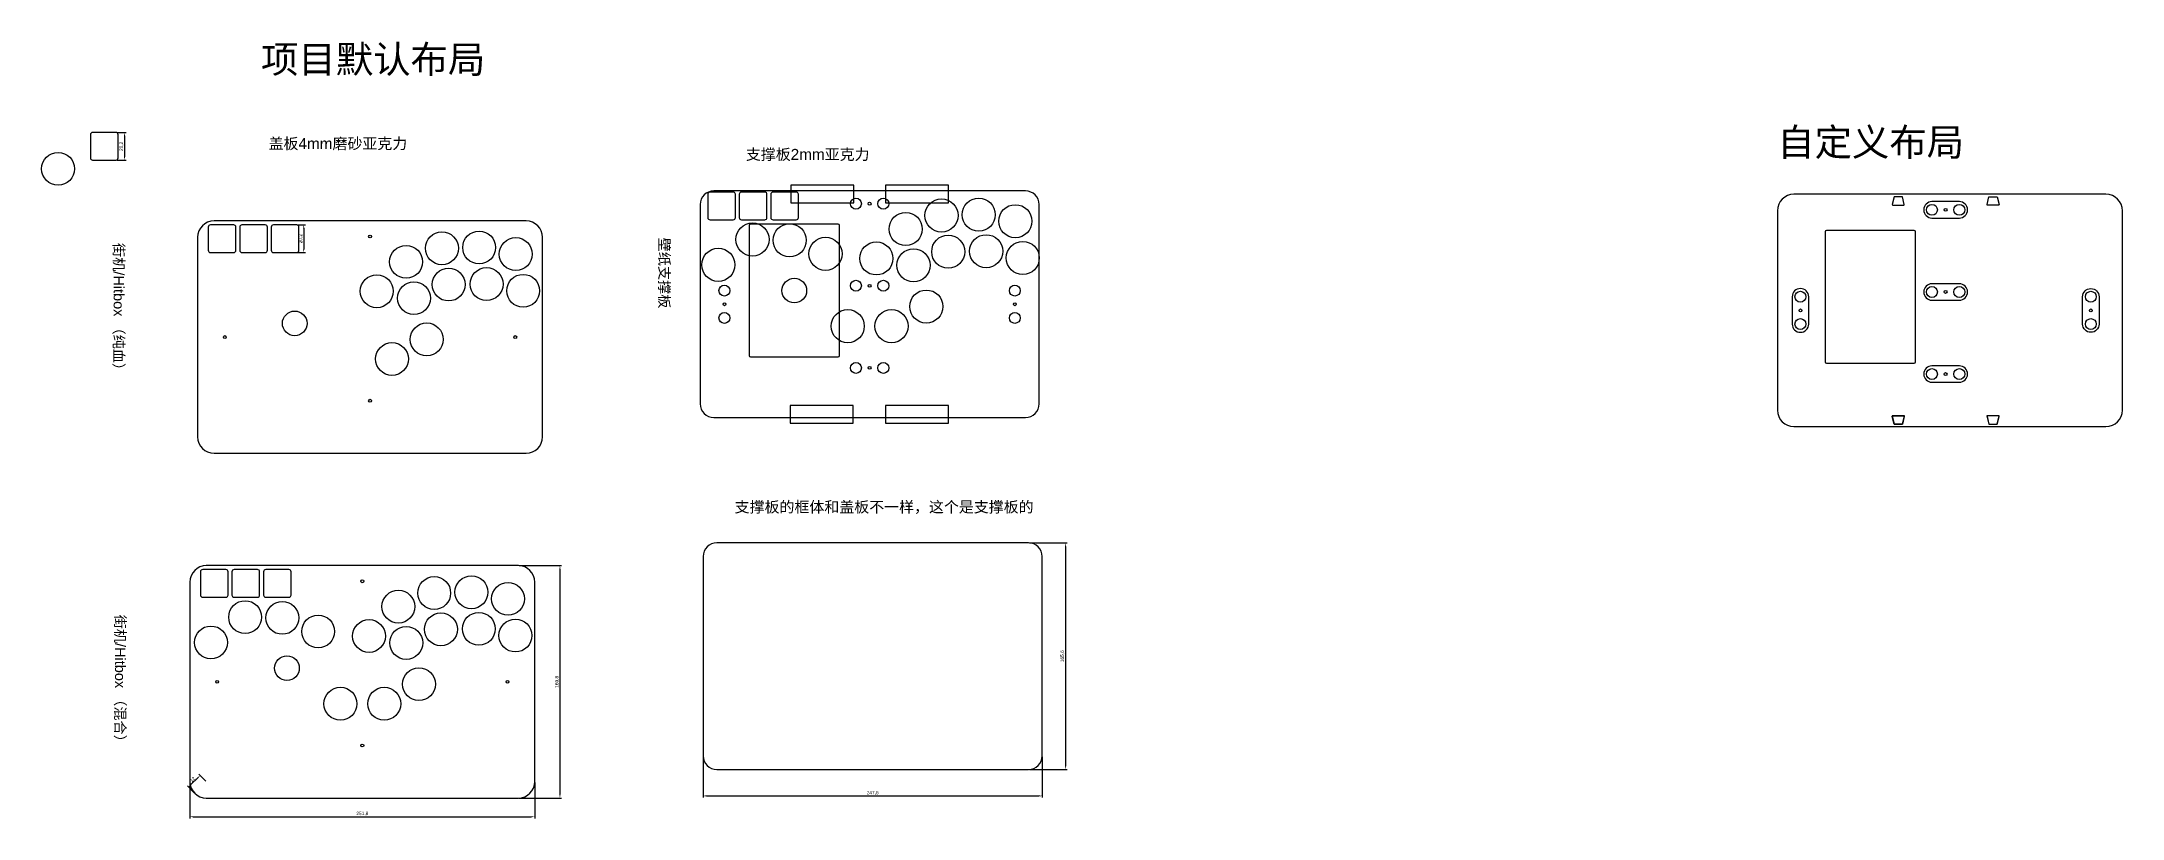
# Model space of a CAD drawing. Header units: millimetres. Extents: x 1688 to 3207, y 1593 to 2160.
import ezdxf

# ---------------------------------------------------------------- set-up
doc = ezdxf.new("R2010")
doc.units = ezdxf.units.MM
for name, color, linetype in [('01 外壳', 7, 'Continuous'), ('挖孔', 7, 'Continuous'), ('限位器', 7, 'Continuous')]:
    doc.layers.add(name, color=color, linetype=linetype)
doc.styles.get("Standard").update_dxf_attribs({"font": 'Arial.ttf'})
doc.dimstyles.new('ISO-25', dxfattribs={"dimtxt": 2.5, "dimasz": 2.5, "dimexe": 1.25, "dimexo": 0.625, "dimtad": 1, "dimtxsty": 'Standard', "dimcen": 2.5, "dimadec": 0, "dimazin": 0, "dimtfac": 1, "dimtmove": 0, "dimatfit": 3, "dimfxl": 1, "dimarcsym": 0})

# ---------------------------------------------------------------- blocks, each defined once
blk = doc.blocks.new('*D9')
at = {"color": 0, "lineweight": -2, "transparency": 16777216}
for p, q in [((2408.8, 1794.1), (2436.3, 1794.1)), ((2435.1, 1791.6), (2435.1, 1631)), ((2408.8, 1628.5), (2436.3, 1628.5))]:
    blk.add_line(p, q, dxfattribs=at)
at = {"color": 0, "transparency": 16777216}
for points in [[(2434.7, 1791.6), (2435.5, 1791.6), (2435.1, 1794.1)], [(2434.7, 1631), (2435.5, 1631), (2435.1, 1628.5)]]:
    blk.add_solid(points, dxfattribs=at)
at = {"layer": 'Defpoints', "color": 0, "transparency": 16777216}
for p in [(2408.2, 1794.1), (2408.2, 1628.5), (2435.1, 1628.5)]:
    blk.add_point(p, dxfattribs=at)
at = {"color": 0, "transparency": 16777216, "insert": (2433, 1711.3), "char_height": 2.5, "attachment_point": 5, "rotation": 90}
blk.add_mtext('165,6', dxfattribs=at)
blk = doc.blocks.new('*D10')
at = {"color": 0, "lineweight": -2, "transparency": 16777216}
for p, q in [((2170.6, 1637.9), (2170.6, 1608)), ((2418.2, 1637.9), (2418.2, 1608)), ((2173.1, 1609.2), (2415.7, 1609.2))]:
    blk.add_line(p, q, dxfattribs=at)
at = {"color": 0, "transparency": 16777216}
for points in [[(2173.1, 1609.7), (2173.1, 1608.8), (2170.6, 1609.2)], [(2415.7, 1609.7), (2415.7, 1608.8), (2418.2, 1609.2)]]:
    blk.add_solid(points, dxfattribs=at)
at = {"layer": 'Defpoints', "color": 0, "transparency": 16777216}
for p in [(2170.6, 1638.5), (2418.2, 1638.5), (2418.2, 1609.2)]:
    blk.add_point(p, dxfattribs=at)
at = {"color": 0, "transparency": 16777216, "insert": (2294.4, 1611.4), "char_height": 2.5, "attachment_point": 5}
blk.add_mtext('247,6', dxfattribs=at)
blk = doc.blocks.new('*D11')
at = {"color": 0, "lineweight": -2, "transparency": 16777216}
for p, q in [((2036.3, 1777.5), (2067.3, 1777.5)), ((2066.1, 1775), (2066.1, 1610.2)), ((2036.3, 1607.7), (2067.3, 1607.7))]:
    blk.add_line(p, q, dxfattribs=at)
at = {"color": 0, "transparency": 16777216}
for points in [[(2065.7, 1775), (2066.5, 1775), (2066.1, 1777.5)], [(2065.7, 1610.2), (2066.5, 1610.2), (2066.1, 1607.7)]]:
    blk.add_solid(points, dxfattribs=at)
at = {"layer": 'Defpoints', "color": 0, "transparency": 16777216}
for p in [(2035.7, 1777.5), (2035.7, 1607.7), (2066.1, 1607.7)]:
    blk.add_point(p, dxfattribs=at)
at = {"color": 0, "transparency": 16777216, "insert": (2064, 1692.6), "char_height": 2.5, "attachment_point": 5, "rotation": 90}
blk.add_mtext('169,8', dxfattribs=at)
blk = doc.blocks.new('*D12')
at = {"color": 0, "lineweight": -2, "transparency": 16777216}
for p, q in [((1795.9, 1619.1), (1795.9, 1592.8)), ((2047.7, 1619.1), (2047.7, 1592.8)), ((1798.4, 1594), (2045.2, 1594))]:
    blk.add_line(p, q, dxfattribs=at)
at = {"color": 0, "transparency": 16777216}
for points in [[(1798.4, 1594.4), (1798.4, 1593.6), (1795.9, 1594)], [(2045.2, 1594.4), (2045.2, 1593.6), (2047.7, 1594)]]:
    blk.add_solid(points, dxfattribs=at)
at = {"layer": 'Defpoints', "color": 0, "transparency": 16777216}
for p in [(1795.9, 1619.7), (2047.7, 1619.7), (2047.7, 1594)]:
    blk.add_point(p, dxfattribs=at)
at = {"color": 0, "transparency": 16777216, "insert": (1921.8, 1596.2), "char_height": 2.5, "attachment_point": 5}
blk.add_mtext('251,8', dxfattribs=at)
blk = doc.blocks.new('*D13')
at = {"color": 0, "lineweight": -2, "transparency": 16777216}
for p, q in [((1799, 1611.6), (1794.1, 1616.6)), ((1796.7, 1617.5), (1801.7, 1622.4)), ((1807.5, 1620.1), (1802.5, 1625.1))]:
    blk.add_line(p, q, dxfattribs=at)
at = {"color": 0, "transparency": 16777216}
for points in [[(1796.4, 1617.8), (1797, 1617.2), (1794.9, 1615.7)], [(1801.4, 1622.7), (1802, 1622.1), (1803.4, 1624.2)]]:
    blk.add_solid(points, dxfattribs=at)
at = {"layer": 'Defpoints', "color": 0, "transparency": 16777216}
for p in [(1799.4, 1611.2), (1803.4, 1624.2), (1807.9, 1619.7)]:
    blk.add_point(p, dxfattribs=at)
at = {"color": 0, "transparency": 16777216, "insert": (1797.9, 1621.3), "char_height": 2.5, "attachment_point": 5, "rotation": 45}
blk.add_mtext('12', dxfattribs=at)
blk = doc.blocks.new('*D14')
at = {"color": 0, "lineweight": -2, "transparency": 16777216}
for p, q in [((1742.6, 2094), (1749.4, 2094)), ((1748.2, 2091.5), (1748.2, 2076.3)), ((1742.6, 2073.8), (1749.4, 2073.8))]:
    blk.add_line(p, q, dxfattribs=at)
at = {"color": 0, "transparency": 16777216}
for points in [[(1747.7, 2091.5), (1748.6, 2091.5), (1748.2, 2094)], [(1747.7, 2076.3), (1748.6, 2076.3), (1748.2, 2073.8)]]:
    blk.add_solid(points, dxfattribs=at)
at = {"layer": 'Defpoints', "color": 0, "transparency": 16777216}
for p in [(1741.9, 2094), (1741.9, 2073.8), (1748.2, 2073.8)]:
    blk.add_point(p, dxfattribs=at)
at = {"color": 0, "transparency": 16777216, "insert": (1746, 2083.9), "char_height": 2.5, "attachment_point": 5, "rotation": 90}
blk.add_mtext('20,2', dxfattribs=at)
blk = doc.blocks.new('*D15')
at = {"color": 0, "lineweight": -2, "transparency": 16777216}
for p, q in [((1874.5, 2026.5), (1880.3, 2026.5)), ((1879, 2024), (1879, 2008.8)), ((1874.5, 2006.3), (1880.3, 2006.3))]:
    blk.add_line(p, q, dxfattribs=at)
at = {"color": 0, "transparency": 16777216}
for points in [[(1878.6, 2024), (1879.5, 2024), (1879, 2026.5)], [(1878.6, 2008.8), (1879.5, 2008.8), (1879, 2006.3)]]:
    blk.add_solid(points, dxfattribs=at)
at = {"layer": 'Defpoints', "color": 0, "transparency": 16777216}
for p in [(1873.9, 2026.5), (1873.9, 2006.3), (1879, 2006.3)]:
    blk.add_point(p, dxfattribs=at)
at = {"color": 0, "transparency": 16777216, "insert": (1876.9, 2016.4), "char_height": 2.5, "attachment_point": 5, "rotation": 90}
blk.add_mtext('20,2', dxfattribs=at)

msp = doc.modelspace()

# ---------------------------------------------------------------- linework, layer by layer
for points in [[(2168.398, 1895.701, 0.41421356), (2178.398, 1885.701), (2405.998, 1885.701, 0.41421356), (2415.998, 1895.701), (2415.998, 2041.301, 0.41421356), (2405.998, 2051.301), (2178.398, 2051.301, 0.41421356), (2168.398, 2041.301)], [(2954.969, 1891.089, 0.41421356), (2966.969, 1879.089), (3194.769, 1879.089, 0.41421356), (3206.769, 1891.089), (3206.769, 2036.889, 0.41421356), (3194.769, 2048.889), (2966.969, 2048.889, 0.41421356), (2954.969, 2036.889)], [(1801.574, 1871.615, 0.41421356), (1813.574, 1859.615), (2041.374, 1859.615, 0.41421356), (2053.374, 1871.615), (2053.374, 2017.415, 0.41421356), (2041.374, 2029.415), (1813.574, 2029.415, 0.41421356), (1801.574, 2017.415)], [(2170.602, 1638.531, 0.41421356), (2180.602, 1628.531), (2408.202, 1628.531, 0.41421356), (2418.202, 1638.531), (2418.202, 1784.131, 0.41421356), (2408.202, 1794.131), (2180.602, 1794.131, 0.41421356), (2170.602, 1784.131)], [(1795.925, 1619.681, 0.41421356), (1807.925, 1607.681), (2035.725, 1607.681, 0.41421356), (2047.725, 1619.681), (2047.725, 1765.481, 0.41421356), (2035.725, 1777.481), (1807.925, 1777.481, 0.41421356), (1795.925, 1765.481)]]:
    msp.add_lwpolyline(points, format="xyb", close=True)
for centre, radius in [((1699.685, 2067.476), 12), ((2318.501, 2023.479), 12.1), ((2344.668, 2033.39), 12.1), ((2371.826, 2033.965), 12.1), ((2398.552, 2029.153), 12.1), ((1979.944, 2009.404), 12), ((2007.102, 2009.979), 12), ((2206.638, 2015.803), 12.1), ((2233.796, 2015.228), 12.1), ((1953.777, 1999.493), 12), ((2033.827, 2005.167), 12), ((2181.698, 1997.308), 12.1), ((2259.963, 2005.317), 12.1), ((2297.09, 2001.981), 12.1), ((2324.257, 1996.953), 12.1), ((2349.576, 2006.887), 12.1), ((2377.262, 2007.235), 12.1), ((2403.973, 2002.331), 12.1), ((1984.852, 1982.901), 12), ((2012.538, 1983.249), 12), ((2039.249, 1978.345), 12), ((1932.365, 1977.995), 12), ((1959.532, 1972.967), 12), ((2237.198, 1978.501), 9), ((2333.547, 1966.814), 12.1), ((1872.474, 1954.515), 9), ((2276.198, 1952.501), 12.1), ((2308.198, 1952.501), 12.1), ((1968.822, 1942.828), 12), ((1943.474, 1928.515), 12), ((1974.295, 1757.469), 12), ((2001.453, 1758.045), 12), ((2028.178, 1753.232), 12), ((1836.265, 1739.883), 12), ((1863.423, 1739.308), 12), ((1948.128, 1747.558), 12), ((1811.325, 1721.388), 12), ((1889.589, 1729.397), 12), ((1926.716, 1726.06), 12), ((1953.883, 1721.033), 12), ((1979.203, 1730.967), 12), ((2006.889, 1731.315), 12), ((2033.6, 1726.411), 12), ((1866.825, 1702.581), 9), ((1963.173, 1690.894), 12), ((1905.825, 1676.581), 12), ((1937.825, 1676.581), 12)]:
    msp.add_circle(centre, radius)
at = {"layer": '挖孔', "transparency": 33554687}
for centre in [(2292.198, 2042.001), (3077.738, 2037.486), (1927.474, 2018.015), (2292.198, 1982.001), (3077.738, 1977.486), (2186.198, 1968.501), (2398.198, 1968.501), (2971.738, 1963.986), (3183.738, 1963.986), (1821.474, 1944.515), (2033.474, 1944.515), (2292.198, 1922.001), (3077.738, 1917.486), (1927.474, 1898.015), (1921.825, 1766.081), (1815.825, 1692.581), (2027.825, 1692.581), (1921.825, 1646.081)]:
    msp.add_circle(centre, 1.05, dxfattribs=at)
at = {"layer": '限位器', "transparency": 33554687}
for points in [[(1723.348, 2075.426, 0.41421356), (1724.948, 2073.826), (1741.948, 2073.826, 0.41421356), (1743.548, 2075.426), (1743.548, 2092.426, 0.41421356), (1741.948, 2094.026), (1724.948, 2094.026, 0.41421356), (1723.348, 2092.426)], [(2174.048, 2031.901, 0.41421356), (2175.648, 2030.301), (2192.648, 2030.301, 0.41421356), (2194.248, 2031.901), (2194.248, 2048.901, 0.41421356), (2192.648, 2050.501), (2175.648, 2050.501, 0.41421356), (2174.048, 2048.901)], [(2197.048, 2031.901, 0.41421356), (2198.648, 2030.301), (2215.648, 2030.301, 0.41421356), (2217.248, 2031.901), (2217.248, 2048.901, 0.41421356), (2215.648, 2050.501), (2198.648, 2050.501, 0.41421356), (2197.048, 2048.901)], [(2220.048, 2031.901, 0.41421356), (2221.648, 2030.301), (2238.648, 2030.301, 0.41421356), (2240.248, 2031.901), (2240.248, 2048.901, 0.41421356), (2238.648, 2050.501), (2221.648, 2050.501, 0.41421356), (2220.048, 2048.901)], [(3038.775, 2041.483, 0.48792836), (3039.163, 2040.986), (3047.138, 2040.986, 0.48792836), (3047.526, 2041.483), (3046.151, 2046.986), (3040.151, 2046.986)], [(3061.738, 2037.486, 0.41421356), (3067.738, 2031.486), (3087.738, 2031.486, 0.41421356), (3093.738, 2037.486), (3093.738, 2037.486, 0.41421356), (3087.738, 2043.486), (3067.738, 2043.486, 0.41421356), (3061.738, 2037.486)], [(3116.701, 2041.483, -0.48792836), (3116.313, 2040.986), (3108.337, 2040.986, -0.48792836), (3107.949, 2041.483), (3109.325, 2046.986), (3115.325, 2046.986)], [(1809.324, 2007.915, 0.41421356), (1810.924, 2006.315), (1827.924, 2006.315, 0.41421356), (1829.524, 2007.915), (1829.524, 2024.915, 0.41421356), (1827.924, 2026.515), (1810.924, 2026.515, 0.41421356), (1809.324, 2024.915)], [(1832.324, 2007.915, 0.41421356), (1833.924, 2006.315), (1850.924, 2006.315, 0.41421356), (1852.524, 2007.915), (1852.524, 2024.915, 0.41421356), (1850.924, 2026.515), (1833.924, 2026.515, 0.41421356), (1832.324, 2024.915)], [(1855.324, 2007.915, 0.41421356), (1856.924, 2006.315), (1873.924, 2006.315, 0.41421356), (1875.524, 2007.915), (1875.524, 2024.915, 0.41421356), (1873.924, 2026.515), (1856.924, 2026.515, 0.41421356), (1855.324, 2024.915)], [(2204.198, 1931.001, 0.41421356), (2205.198, 1930.001), (2269.198, 1930.001, 0.41421356), (2270.198, 1931.001), (2270.198, 2026.001, 0.41421356), (2269.198, 2027.001), (2205.198, 2027.001, 0.41421356), (2204.198, 2026.001)], [(2989.738, 1926.486, 0.41421356), (2990.738, 1925.486), (3054.738, 1925.486, 0.41421356), (3055.738, 1926.486), (3055.738, 2021.486, 0.41421356), (3054.738, 2022.486), (2990.738, 2022.486, 0.41421356), (2989.738, 2021.486)], [(2971.738, 1947.986, 0.41421356), (2977.738, 1953.986), (2977.738, 1973.986, 0.41421356), (2971.738, 1979.986), (2971.738, 1979.986, 0.41421356), (2965.738, 1973.986), (2965.738, 1953.986, 0.41421356), (2971.738, 1947.986)], [(3061.738, 1977.486, 0.41421356), (3067.738, 1971.486), (3087.738, 1971.486, 0.41421356), (3093.738, 1977.486), (3093.738, 1977.486, 0.41421356), (3087.738, 1983.486), (3067.738, 1983.486, 0.41421356), (3061.738, 1977.486)], [(3183.738, 1947.986, -0.41421356), (3177.738, 1953.986), (3177.738, 1973.986, -0.41421356), (3183.738, 1979.986), (3183.738, 1979.986, -0.41421356), (3189.738, 1973.986), (3189.738, 1953.986, -0.41421356), (3183.738, 1947.986)], [(3061.738, 1917.486, 0.41421356), (3067.738, 1911.486), (3087.738, 1911.486, 0.41421356), (3093.738, 1917.486), (3093.738, 1917.486, 0.41421356), (3087.738, 1923.486), (3067.738, 1923.486, 0.41421356), (3061.738, 1917.486)], [(3038.775, 1886.489, -0.48792836), (3039.163, 1886.986), (3047.138, 1886.986, -0.48792836), (3047.526, 1886.489), (3046.151, 1880.986), (3040.151, 1880.986)], [(3116.701, 1886.489, 0.48792836), (3116.313, 1886.986), (3108.337, 1886.986, 0.48792836), (3107.949, 1886.489), (3109.325, 1880.986), (3115.325, 1880.986)], [(1803.675, 1755.981, 0.41421356), (1805.275, 1754.381), (1822.275, 1754.381, 0.41421356), (1823.875, 1755.981), (1823.875, 1772.981, 0.41421356), (1822.275, 1774.581), (1805.275, 1774.581, 0.41421356), (1803.675, 1772.981)], [(1826.675, 1755.981, 0.41421356), (1828.275, 1754.381), (1845.275, 1754.381, 0.41421356), (1846.875, 1755.981), (1846.875, 1772.981, 0.41421356), (1845.275, 1774.581), (1828.275, 1774.581, 0.41421356), (1826.675, 1772.981)], [(1849.675, 1755.981, 0.41421356), (1851.275, 1754.381), (1868.275, 1754.381, 0.41421356), (1869.875, 1755.981), (1869.875, 1772.981, 0.41421356), (1868.275, 1774.581), (1851.275, 1774.581, 0.41421356), (1849.675, 1772.981)]]:
    msp.add_lwpolyline(points, format="xyb", close=True, dxfattribs=at)
for points in [[(2280.611, 2055.501), (2234.611, 2055.501), (2234.611, 2042.501), (2280.611, 2042.501)], [(2349.785, 2055.501), (2303.785, 2055.501), (2303.785, 2042.501), (2349.785, 2042.501)], [(2234.131, 1881.501), (2280.131, 1881.501), (2280.131, 1894.501), (2234.131, 1894.501)], [(2303.785, 1881.501), (2349.785, 1881.501), (2349.785, 1894.501), (2303.785, 1894.501)], [(3047.651, 1886.986), (3038.651, 1886.986), (3040.151, 1880.986), (3046.151, 1880.986)], [(3116.825, 1886.986), (3107.825, 1886.986), (3109.325, 1880.986), (3115.325, 1880.986)]]:
    msp.add_lwpolyline(points, close=True, dxfattribs=at)
for centre in [(2282.198, 2042.001), (2302.198, 2042.001), (3067.738, 2037.486), (3087.738, 2037.486), (2186.198, 1978.501), (2282.198, 1982.001), (2302.198, 1982.001), (2398.198, 1978.501), (2971.738, 1973.986), (3067.738, 1977.486), (3087.738, 1977.486), (3183.738, 1973.986), (2186.198, 1958.501), (2398.198, 1958.501), (2971.738, 1953.986), (3183.738, 1953.986), (2282.198, 1922.001), (2302.198, 1922.001), (3067.738, 1917.486), (3087.738, 1917.486)]:
    msp.add_circle(centre, 4, dxfattribs=at)

# ---------------------------------------------------------------- texts
at = {"attachment_point": 1}
for s, insert, char_height in [('{\\fArial Unicode MS|b0|i0|c134|p0;项目默认布局}', (1847.902, 2157.508), 20), ('{\\fArial Unicode MS|b0|i0|c134|p0;自定义布局}', (2954.796, 2096.971), 20), ('{\\fArial Unicode MS|b0|i0|c134|p0;盖板}4mm{\\fArial Unicode MS|b0|i0|c134|p0;磨砂亚克力}', (1853.389, 2089.957), 8), ('{\\fArial Unicode MS|b0|i0|c134|p0;支撑板}2mm{\\fArial Unicode MS|b0|i0|c134|p0;亚克力}', (2201.821, 2082.033), 8), ('{\\fArial Unicode MS|b0|i0|c134|p0;支撑板的框体和盖板不一样，这个是支撑板的}', (2193.648, 1824.408), 8)]:
    msp.add_mtext_dynamic_manual_height_columns(s, width=258.96928, gutter_width=12.5, heights=[0], dxfattribs=dict(at, insert=insert, char_height=char_height))
at = {"layer": '01 外壳', "transparency": 33554687}
for s, height, p in [('街机/Hitbox （纯血）', 7.58743, (1740.264, 2013.274)), ('壁纸支撑板', 7.5874, (2138.528, 2017.186)), ('街机/Hitbox （混合）', 7.58743, (1741.283, 1741.655))]:
    msp.add_text(s, height=height, rotation=270, dxfattribs=at).set_placement(p)

# ---------------------------------------------------------------- dimensions: what is measured, and where the dimension line sits
for base, p1, p2, picture, middle in [((1748.151, 2073.826), (1741.948, 2094.026), (1741.948, 2073.826), '*D14', (1746.024, 2083.926)), ((1879.05, 2006.315), (1873.924, 2026.515), (1873.924, 2006.315), '*D15', (1876.923, 2016.415)), ((2435.084, 1628.531), (2408.202, 1794.131), (2408.202, 1628.531), '*D9', (2432.957, 1711.331)), ((2066.085, 1607.681), (2035.725, 1777.481), (2035.725, 1607.681), '*D11', (2063.958, 1692.581))]:
    dim = msp.add_linear_dim(base=base, p1=p1, p2=p2, angle=90, dimstyle='ISO-25')
    dim.commit()
    dim.dimension.update_dxf_attribs({"geometry": picture, "text_midpoint": middle})
for base, p1, p2, picture, middle in [((2418.202, 1609.233), (2170.602, 1638.531), (2418.202, 1638.531), '*D10', (2294.402, 1611.361)), ((2047.725, 1594.033), (1795.925, 1619.681), (2047.725, 1619.681), '*D12', (1921.825, 1596.16))]:
    dim = msp.add_linear_dim(base=base, p1=p1, p2=p2, dimstyle='ISO-25')
    dim.commit()
    dim.dimension.update_dxf_attribs({"geometry": picture, "text_midpoint": middle})
dim = msp.add_aligned_dim(p1=(1799.44, 1611.195), p2=(1807.925, 1619.681), distance=6.356, dimstyle='ISO-25')
dim.commit()
dim.dimension.update_dxf_attribs({"geometry": '*D13', "text_midpoint": (1797.858, 1621.262)})

doc.saveas('drawing.dxf')
